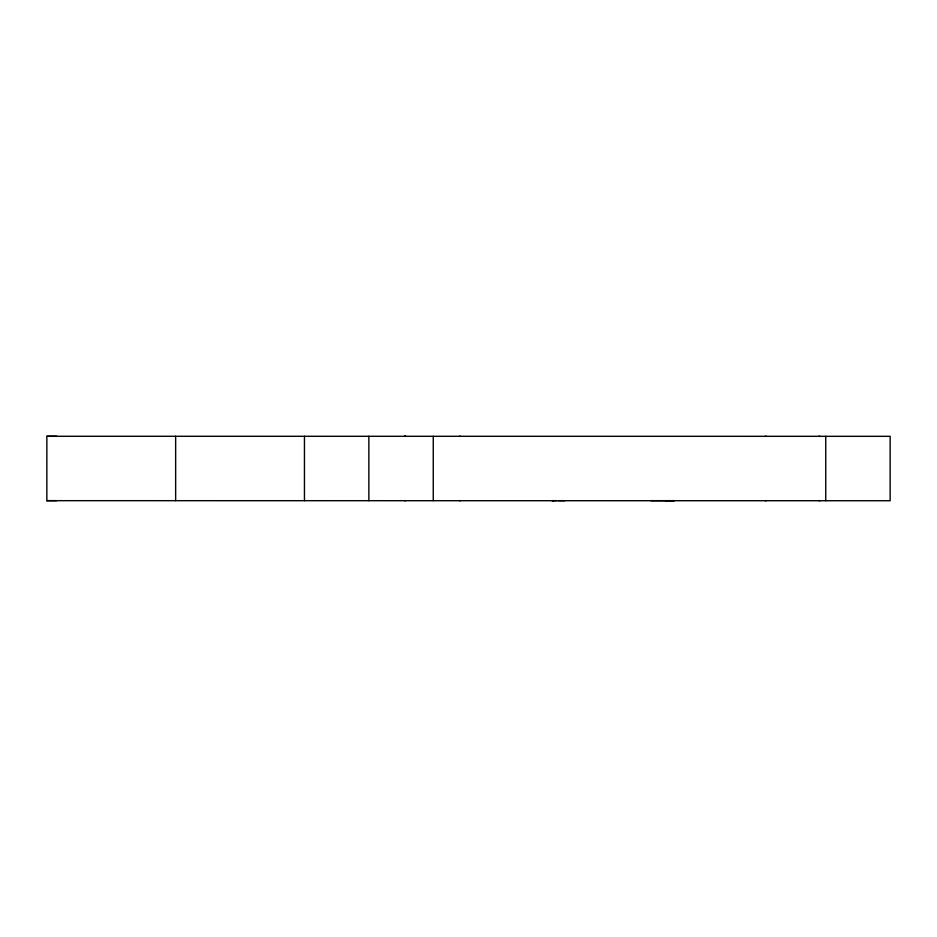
<?xml version="1.0" encoding="UTF-8"?>
<svg xmlns="http://www.w3.org/2000/svg" width="937" height="937" viewBox="0 0 937 937"><rect width="100%" height="100%" fill="white"/><g stroke="black" fill="none" stroke-linecap="round" stroke-linejoin="round"><path stroke-width="1.41" d="M46.85 500.674L46.862 436.279L890.15 436.326L890.15 500.733L46.85 500.674L56.653 500.663M175.652 500.686L175.652 436.291M304.455 500.698L304.455 436.291M368.862 500.698L368.862 436.302M433.257 500.698L433.257 436.302M825.743 500.721L825.743 436.326M551.987 500.674L556.578 500.674M673.469 500.674L674.066 500.674L673.387 500.674M460.266 436.279L459.376 436.279M460.266 500.674L459.364 500.674M404.761 500.674L405.639 500.674M552.971 500.674L553.568 500.674M670.236 500.674L672.579 500.674M671.981 500.674L673.609 500.674M765.213 436.267L766.138 436.267M818.961 436.279L819.898 436.267M558.358 500.674L564.824 500.674M650.957 500.674L667.179 500.674M765.201 500.674L766.138 500.674M818.961 500.674L819.898 500.674M56.665 436.267L46.862 436.279M665.856 500.674L669.814 500.674M668.971 500.674L670.658 500.674M404.761 436.279L405.627 436.279L404.761 436.279"/></g></svg>
